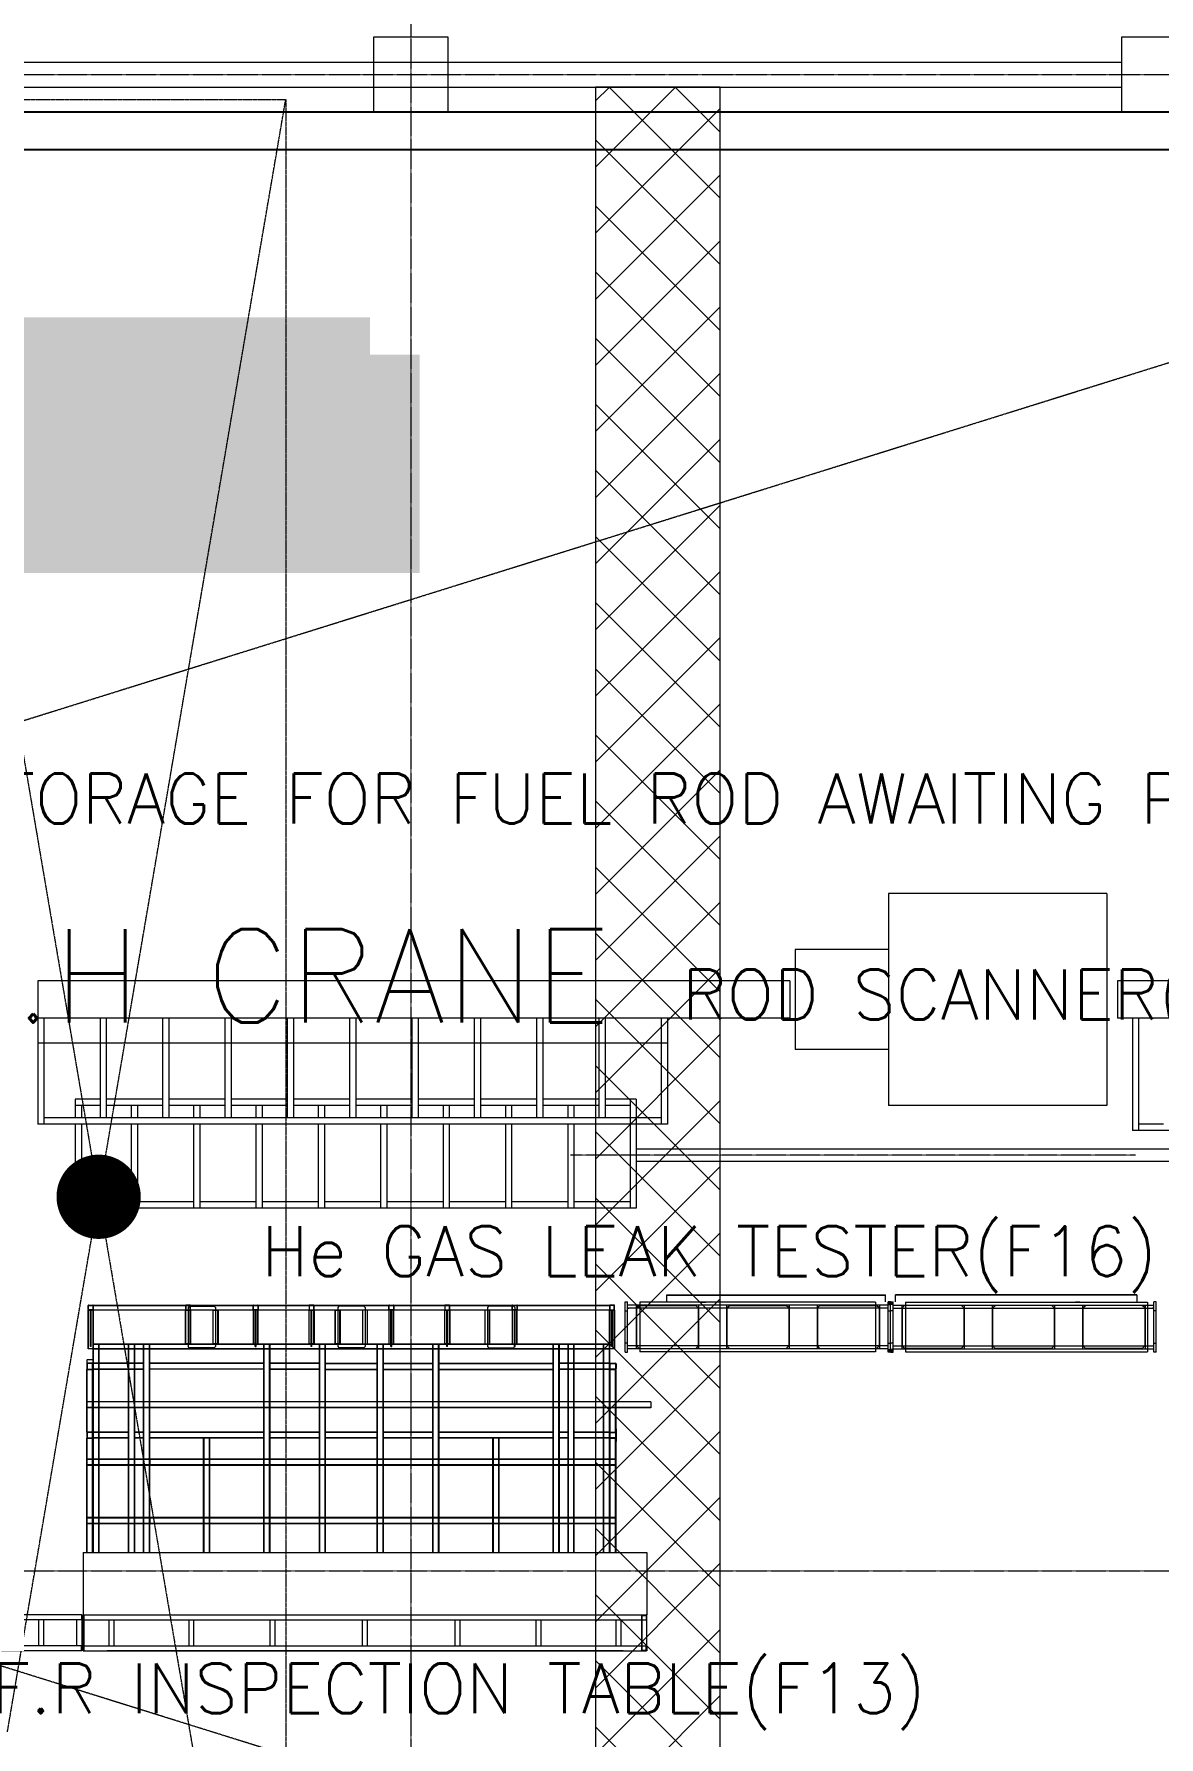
# Model space of a CAD drawing. Extents: x -59767 to 1106559, y -1290 to 1129522.
# Drawn here: x 95187 to 104208, y 253113 to 266770 of the extents above; entities that cross this region are included whole.
import ezdxf
from ezdxf.enums import TextEntityAlignment as Align

# ---------------------------------------------------------------- set-up
doc = ezdxf.new("R2010")
doc.units = 0
doc.linetypes.add('CENTER', pattern=[2, 1.25, -0.25, 0.25, -0.25])
doc.linetypes.add('PHANTOMX2', pattern=[5, 2.5, -0.5, 0.5, -0.5, 0.5, -0.5])
doc.layers.get('0').update_dxf_attribs({"linetype": 'CONTINUOUS', "lineweight": 9})
for name, color, linetype, lineweight in [('CENTER', 1, 'CENTER', 9), ('COLUMN', 2, 'CONTINUOUS', 9), ('TEXT', 3, 'CONTINUOUS', 9), ('TRENCH', 9, 'CONTINUOUS', 9), ('WALL_200', 3, 'CONTINUOUS', 9), ('중간선', 5, 'CONTINUOUS', 9), ('중심선', 1, 'CENTER', 9)]:
    doc.layers.add(name, color=color, linetype=linetype, lineweight=lineweight)
doc.layers.add('CY', color=4, linetype='CONTINUOUS')
doc.styles.get("Standard").update_dxf_attribs({"font": 'romans.shx', "bigfont": 'whtgtxt.shx'})
pattern_1 = [(0, (0, 0), (0, 6.985), [5.08, -1.905]), (90, (0, 0), (-6.985, 4e-16), [5.08, -1.905])]

# ---------------------------------------------------------------- blocks, each defined once
blk = doc.blocks.new('column600')
at = {"layer": 'COLUMN', "linetype": 'Continuous'}
blk.add_lwpolyline([(-300, -300), (300, -300), (300, 300), (-300, 300)], close=True, dxfattribs=at)
blk = doc.blocks.new('CRANE')
at = {"color": 4, "linetype": 'PHANTOMX2'}
for p, q in [((94205, 563229, -1), (97205, 580829)), ((94205, 580829), (97205, 563229))]:
    blk.add_line(p, q, dxfattribs=at)
blk.add_lwpolyline([(94205, 580829), (97205, 580829), (97205, 563229), (94205, 563229)], close=True, dxfattribs=at)
at = {"const_width": 338}
blk.add_lwpolyline([(95705, 571860, -1), (95705, 572198, -1)], format="xyb", close=True, dxfattribs=at)
at = {"layer": 'CENTER', "linetype": 'CENTER'}
for p, q in [((56008, 563629), (109758, 580429, -3)), ((109758, 563629), (56008, 580429))]:
    blk.add_line(p, q, dxfattribs=at)
at = {"layer": 'CY'}
for p, q in [((56008, 580729), (109758, 580729)), ((56008, 580429), (109758, 580429))]:
    blk.add_line(p, q, dxfattribs=at)
at = {"layer": 'TEXT', "color": 7}
blk.add_text('2TON O.H CRANE', height=750, dxfattribs=at).set_placement((95517, 573426), align=Align.CENTER)

msp = doc.modelspace()

# ---------------------------------------------------------------- hatches: boundary and pattern name
at = {"layer": 'TRENCH'}
h = msp.add_hatch(dxfattribs=at)
h.set_pattern_fill('ANSI37', color=256, scale=3000)
h.set_pattern_definition([(45, (96352.95, 245394.85), (-265.165, 265.165), []), (135, (96352.95, 245394.85), (-265.165, -265.165), [])])
h.paths.add_polyline_path([(99690.3, 266344.9), (99690.3, 240594.9), (100690.3, 240594.9), (100690.3, 266344.9)])
at = {"layer": '중간선'}
h = msp.add_hatch(dxfattribs=at)
h.set_pattern_fill('ANGLE', color=1)
h.set_pattern_definition(pattern_1)
h.paths.add_polyline_path([(92480.7, 264498.6), (92480.7, 262448.6), (98280.7, 262448.6), (98280.7, 264198.6), (97880.7, 264198.6), (97880.7, 264498.6)])
h = msp.add_hatch(dxfattribs=at)
h.set_pattern_fill('ANGLE', color=1)
h.set_pattern_definition(pattern_1)
h.paths.add_polyline_path([(92480.7, 264498.6), (92480.7, 262448.6), (98280.7, 262448.6), (98280.7, 264198.6), (97880.7, 264198.6), (97880.7, 264498.6)])
h = msp.add_hatch(dxfattribs=at)
h.set_pattern_fill('ANGLE', color=1)
h.set_pattern_definition(pattern_1)
h.paths.add_polyline_path([(92480.7, 264498.6), (92480.7, 262448.6), (98280.7, 262448.6), (98280.7, 264198.6), (97880.7, 264198.6), (97880.7, 264498.6)])

# ---------------------------------------------------------------- linework, layer by layer
at = {"layer": 'TRENCH'}
msp.add_lwpolyline([(100690.3, 266344.9), (99690.3, 266344.9), (99690.3, 240594.9), (100690.3, 240594.9)], close=True, dxfattribs=at)
at = {"layer": 'WALL_200', "ltscale": 0.5}
for p, q in [((92533.2, 266544.9), (103908.2, 266544.9)), ((92533.2, 266344.9), (103908.2, 266344.9))]:
    msp.add_line(p, q, dxfattribs=at)
at = {"layer": '중간선', "lineweight": 9}
for p, q in [((103790, 259877.3), (102040, 259877.3)), ((102040, 259877.3), (102040, 258177.3)), ((103790, 259877.3), (103790, 258177.3)), ((101290, 259427.3), (101290, 258627.3)), ((102040, 259427.3), (101290, 259427.3)), ((95216.6, 259177.3), (95216.6, 258877.3)), ((101247.5, 259177.3), (95216.6, 259177.3)), ((101247.5, 259177.3), (101247.5, 258877.3)), ((109720.4, 259177.3), (103875, 259177.3)), ((103875, 259177.3), (103875, 258877.3)), ((95216.6, 258877.3), (95216.6, 258027.3)), ((101247.5, 258877.3), (95216.6, 258877.3)), ((95266.6, 258877.3), (95266.6, 258027.3)), ((95716.6, 258877.3), (95716.6, 258077.3)), ((95766.6, 258877.3), (95766.6, 258077.3)), ((96216.6, 258877.3), (96216.6, 258077.3)), ((96266.6, 258877.3), (96266.6, 258077.3)), ((96716.6, 258877.3), (96716.6, 258077.3)), ((96766.6, 258877.3), (96766.6, 258077.3)), ((97216.6, 258877.3), (97216.6, 258077.3)), ((97266.6, 258877.3), (97266.6, 258077.3)), ((97716.6, 258877.3), (97716.6, 258077.3)), ((97766.6, 258877.3), (97766.6, 258077.3)), ((98216.6, 258877.3), (98216.6, 258077.3)), ((98266.6, 258877.3), (98266.6, 258077.3)), ((98716.6, 258877.3), (98716.6, 258077.3)), ((98766.6, 258877.3), (98766.6, 258227.3)), ((99216.6, 258877.3), (99216.6, 258077.3)), ((99266.6, 258877.3), (99266.6, 258077.3)), ((99716.6, 258877.3), (99716.6, 258077.3)), ((99766.6, 258877.3), (99766.6, 258077.3)), ((100216.6, 258877.3), (100216.6, 258027.3)), ((100266.6, 258877.3), (100266.6, 258027.3)), ((109720.4, 258877.3), (103875, 258877.3)), ((103995, 258877.3), (103995, 257977.3)), ((104045, 258877.3), (104045, 257977.3)), ((100266.6, 258677.3), (95216.6, 258677.3)), ((102040, 258627.3), (101290, 258627.3)), ((95516.6, 258227.3), (95516.6, 258077.3)), ((95716.6, 258227.3), (95516.6, 258227.3)), ((95716.6, 258177.3), (95516.6, 258177.3)), ((95566.6, 258177.3), (95566.6, 258077.3)), ((96216.6, 258227.3), (95766.6, 258227.3)), ((96216.6, 258177.3), (95766.6, 258177.3)), ((95966.6, 258177.3), (95966.6, 258077.3)), ((96016.6, 258177.3), (96016.6, 258077.3)), ((96716.6, 258227.3), (96266.6, 258227.3)), ((96716.6, 258177.3), (96266.6, 258177.3)), ((96466.6, 258177.3), (96466.6, 258077.3)), ((96516.6, 258177.3), (96516.6, 258077.3)), ((97216.6, 258227.3), (96766.6, 258227.3)), ((97216.6, 258177.3), (96766.6, 258177.3)), ((96966.6, 258177.3), (96966.6, 258077.3)), ((97016.6, 258177.3), (97016.6, 258077.3)), ((97716.6, 258227.3), (97266.6, 258227.3)), ((97716.6, 258177.3), (97266.6, 258177.3)), ((97466.6, 258177.3), (97466.6, 258077.3)), ((97516.6, 258177.3), (97516.6, 258077.3)), ((98216.6, 258227.3), (97766.6, 258227.3)), ((98216.6, 258177.3), (97766.6, 258177.3)), ((97966.6, 258177.3), (97966.6, 258077.3)), ((98016.6, 258177.3), (98016.6, 258077.3)), ((98716.6, 258227.3), (98266.6, 258227.3)), ((98716.6, 258177.3), (98266.6, 258177.3)), ((98466.6, 258177.3), (98466.6, 258077.3)), ((98516.6, 258177.3), (98516.6, 258077.3)), ((98766.6, 258227.3), (98766.6, 258077.3)), ((99216.6, 258227.3), (98766.6, 258227.3)), ((99216.6, 258177.3), (98766.6, 258177.3)), ((98966.6, 258177.3), (98966.6, 258077.3)), ((99016.6, 258177.3), (99016.6, 258077.3)), ((99716.6, 258227.3), (99266.6, 258227.3)), ((99716.6, 258177.3), (99266.6, 258177.3)), ((99466.6, 258177.3), (99466.6, 258077.3)), ((99516.6, 258177.3), (99516.6, 258077.3)), ((100016.6, 258227.3), (99766.6, 258227.3)), ((99966.6, 258177.3), (99766.6, 258177.3)), ((99966.6, 258227.3), (99966.6, 257353.4)), ((100016.6, 258227.3), (100016.6, 257353.4)), ((103790, 258177.3), (102040, 258177.3)), ((100266.6, 258027.3), (95216.6, 258027.3)), ((100216.6, 258077.3), (95266.6, 258077.3)), ((95516.6, 258027.3), (95516.6, 257353.4)), ((95566.6, 258027.3), (95566.6, 257353.4)), ((95966.6, 258027.3), (95966.6, 257353.4)), ((96016.6, 258027.3), (96016.6, 257353.4)), ((96466.6, 258027.3), (96466.6, 257353.4)), ((96516.6, 258027.3), (96516.6, 257353.4)), ((96966.6, 258027.3), (96966.6, 257353.4)), ((97016.6, 258027.3), (97016.6, 257353.4)), ((97466.6, 258027.3), (97466.6, 257353.4)), ((97516.6, 258027.3), (97516.6, 257353.4)), ((97966.6, 258027.3), (97966.6, 257353.4)), ((98016.6, 258027.3), (98016.6, 257353.4)), ((98466.6, 258027.3), (98466.6, 257353.4)), ((98516.6, 258027.3), (98516.6, 257353.4)), ((98966.6, 258027.3), (98966.6, 257353.4)), ((99016.6, 258027.3), (99016.6, 257353.4)), ((99466.6, 258027.3), (99466.6, 257353.4)), ((99516.6, 258027.3), (99516.6, 257353.4)), ((104245, 258027.3), (104045, 258027.3)), ((109195, 257977.3), (103995, 257977.3)), ((104345, 257827.3), (100016.6, 257827.3)), ((104345, 257727.3), (100016.6, 257727.3)), ((100016.6, 257353.4), (95516.6, 257353.4)), ((95966.6, 257403.4), (95566.6, 257403.4)), ((96466.6, 257403.4), (96016.6, 257403.4)), ((96966.6, 257403.4), (96516.6, 257403.4)), ((97466.6, 257403.4), (97016.6, 257403.4)), ((97966.6, 257403.4), (97516.6, 257403.4)), ((98466.6, 257403.4), (98016.6, 257403.4)), ((98966.6, 257403.4), (98516.6, 257403.4)), ((99466.6, 257403.4), (99016.6, 257403.4)), ((99966.6, 257403.4), (99516.6, 257403.4)), ((100261.4, 256603.3), (100261.4, 256657.1)), ((100261.4, 256657.1), (102016.4, 256657.1)), ((100261.4, 256655.6), (102016.4, 256655.6)), ((102016.4, 256603.6), (102016.4, 256657.1)), ((102096.4, 256603.6), (102096.4, 256657.1)), ((104031.4, 256657.1), (102096.4, 256657.1)), ((104031.4, 256655.6), (102096.4, 256655.6)), ((104031.4, 256657.1), (104031.4, 256603.3)), ((95622.2, 256540.9), (95622.2, 256571.7)), ((95622.2, 256536.3), (95662.2, 256536.3)), ((95622.2, 256224.3), (95622.2, 256536.3)), ((95624.5, 256540.9), (95624.5, 256571.7)), ((95624.5, 256224.3), (95624.5, 256536.3)), ((95626.8, 256576.3), (95657.6, 256576.3)), ((95626.8, 256574), (95657.6, 256574)), ((95657.6, 256538.6), (95626.8, 256538.6)), ((95657.6, 256536.3), (95626.8, 256536.3)), ((95639.2, 256244.3), (95639.2, 256536.3)), ((95645.2, 256244.3), (95645.2, 256536.3)), ((95659.9, 256571.7), (95659.9, 256540.9)), ((95659.9, 256224.3), (95659.9, 256536.3)), ((95662.2, 256536.3), (95662.2, 256576.3)), ((95662.2, 256576.3), (99802.2, 256576.3)), ((95662.2, 256574), (99802.2, 256574)), ((95662.2, 256571.7), (95662.2, 256540.9)), ((95662.2, 256538.6), (99802.2, 256538.6)), ((95662.2, 256536.3), (95662.2, 256224.3)), ((99802.2, 256536.3), (95662.2, 256536.3)), ((96402.2, 256571.7), (96402.2, 256540.9)), ((96402.2, 256536.3), (96442.2, 256536.3)), ((96402.2, 256264.3), (96402.2, 256536.3)), ((96404.5, 256571.7), (96404.5, 256540.9)), ((96404.5, 256264.3), (96404.5, 256536.3)), ((96437.6, 256576.3), (96406.8, 256576.3)), ((96437.6, 256574), (96406.8, 256574)), ((96406.8, 256538.6), (96437.6, 256538.6)), ((96406.8, 256536.3), (96437.6, 256536.3)), ((96432.2, 256566.3), (96422.2, 256556.3)), ((96422.2, 256556.3), (96422.2, 256244.3)), ((96432.2, 256566.3), (96632.2, 256566.3)), ((96439.9, 256540.9), (96439.9, 256571.7)), ((96439.9, 256264.3), (96439.9, 256536.3)), ((96442.2, 256540.9), (96442.2, 256571.7)), ((96442.2, 256536.3), (96442.2, 256264.3)), ((96622.2, 256536.3), (96662.2, 256536.3)), ((96622.2, 256264.3), (96622.2, 256536.3)), ((96624.5, 256264.3), (96624.5, 256536.3)), ((96632.2, 256566.3), (96642.2, 256556.3)), ((96642.2, 256556.3), (96642.2, 256244.3)), ((96659.9, 256264.3), (96659.9, 256536.3)), ((96662.2, 256536.3), (96662.2, 256264.3)), ((96944.2, 256540.9), (96944.2, 256571.7)), ((96984.2, 256536.3), (96944.2, 256536.3)), ((96944.2, 256536.3), (96944.2, 256264.3)), ((96946.5, 256540.9), (96946.5, 256571.7)), ((96946.5, 256264.3), (96946.5, 256536.3)), ((96948.8, 256576.3), (96979.6, 256576.3)), ((96948.8, 256574), (96979.6, 256574)), ((96979.6, 256538.6), (96948.8, 256538.6)), ((96979.6, 256536.3), (96948.8, 256536.3)), ((96961.2, 256244.3), (96961.2, 256536.3)), ((96967.2, 256244.3), (96967.2, 256536.3)), ((96981.9, 256571.7), (96981.9, 256540.9)), ((96981.9, 256264.3), (96981.9, 256536.3)), ((96984.2, 256571.7), (96984.2, 256540.9)), ((96984.2, 256264.3), (96984.2, 256536.3)), ((97392.2, 256571.7), (97392.2, 256540.9)), ((97392.2, 256536.3), (97432.2, 256536.3)), ((97392.2, 256264.3), (97392.2, 256536.3)), ((97394.5, 256571.7), (97394.5, 256540.9)), ((97394.5, 256264.3), (97394.5, 256536.3)), ((97427.6, 256576.3), (97396.8, 256576.3)), ((97427.6, 256574), (97396.8, 256574)), ((97396.8, 256538.6), (97427.6, 256538.6)), ((97396.8, 256536.3), (97427.6, 256536.3)), ((97409.2, 256244.3), (97409.2, 256536.3)), ((97415.2, 256244.3), (97415.2, 256536.3)), ((97429.9, 256540.9), (97429.9, 256571.7)), ((97429.9, 256264.3), (97429.9, 256536.3)), ((97432.2, 256540.9), (97432.2, 256571.7)), ((97432.2, 256536.3), (97432.2, 256264.3)), ((97602.2, 256536.3), (97642.2, 256536.3)), ((97602.2, 256264.3), (97602.2, 256536.3)), ((97604.5, 256264.3), (97604.5, 256536.3)), ((97632.2, 256566.3), (97622.2, 256556.3)), ((97622.2, 256556.3), (97622.2, 256244.3)), ((97622.2, 256530.3), (97622.2, 256536.3)), ((97832.2, 256566.3), (97632.2, 256566.3)), ((97639.9, 256264.3), (97639.9, 256536.3)), ((97642.2, 256536.3), (97642.2, 256264.3)), ((97862.2, 256536.3), (97822.2, 256536.3)), ((97822.2, 256536.3), (97822.2, 256264.3)), ((97824.5, 256264.3), (97824.5, 256536.3)), ((97842.2, 256556.3), (97832.2, 256566.3)), ((97842.2, 256556.3), (97842.2, 256244.3)), ((97859.9, 256264.3), (97859.9, 256536.3)), ((97862.2, 256264.3), (97862.2, 256536.3)), ((98032.2, 256540.9), (98032.2, 256571.7)), ((98072.2, 256536.3), (98032.2, 256536.3)), ((98032.2, 256536.3), (98032.2, 256264.3)), ((98034.5, 256540.9), (98034.5, 256571.7)), ((98034.5, 256264.3), (98034.5, 256536.3)), ((98036.8, 256576.3), (98067.6, 256576.3)), ((98036.8, 256574), (98067.6, 256574)), ((98067.6, 256538.6), (98036.8, 256538.6)), ((98067.6, 256536.3), (98036.8, 256536.3)), ((98049.2, 256244.3), (98049.2, 256536.3)), ((98055.2, 256244.3), (98055.2, 256536.3)), ((98069.9, 256571.7), (98069.9, 256540.9)), ((98069.9, 256264.3), (98069.9, 256536.3)), ((98072.2, 256571.7), (98072.2, 256540.9)), ((98072.2, 256264.3), (98072.2, 256536.3)), ((98480.2, 256571.7), (98480.2, 256540.9)), ((98480.2, 256536.3), (98520.2, 256536.3)), ((98480.2, 256264.3), (98480.2, 256536.3)), ((98482.5, 256571.7), (98482.5, 256540.9)), ((98482.5, 256264.3), (98482.5, 256536.3)), ((98515.6, 256576.3), (98484.8, 256576.3)), ((98515.6, 256574), (98484.8, 256574)), ((98484.8, 256538.6), (98515.6, 256538.6)), ((98484.8, 256536.3), (98515.6, 256536.3)), ((98497.2, 256244.3), (98497.2, 256536.3)), ((98503.2, 256244.3), (98503.2, 256536.3)), ((98517.9, 256540.9), (98517.9, 256571.7)), ((98517.9, 256264.3), (98517.9, 256536.3)), ((98520.2, 256540.9), (98520.2, 256571.7)), ((98520.2, 256536.3), (98520.2, 256264.3)), ((98842.2, 256536.3), (98802.2, 256536.3)), ((98802.2, 256536.3), (98802.2, 256264.3)), ((98804.5, 256264.3), (98804.5, 256536.3)), ((98832.2, 256566.3), (98822.2, 256556.3)), ((98822.2, 256556.3), (98822.2, 256244.3)), ((99032.2, 256566.3), (98832.2, 256566.3)), ((98839.9, 256264.3), (98839.9, 256536.3)), ((98842.2, 256264.3), (98842.2, 256536.3)), ((99022.2, 256540.9), (99022.2, 256571.7)), ((99062.2, 256536.3), (99022.2, 256536.3)), ((99022.2, 256536.3), (99022.2, 256264.3)), ((99024.5, 256540.9), (99024.5, 256571.7)), ((99024.5, 256264.3), (99024.5, 256536.3)), ((99026.8, 256576.3), (99057.6, 256576.3)), ((99026.8, 256574), (99057.6, 256574)), ((99057.6, 256538.6), (99026.8, 256538.6)), ((99057.6, 256536.3), (99026.8, 256536.3)), ((99032.2, 256566.3), (99042.2, 256556.3)), ((99039.2, 256244.3), (99039.2, 256536.3)), ((99042.2, 256556.3), (99042.2, 256244.3)), ((99045.2, 256244.3), (99045.2, 256536.3)), ((99059.9, 256571.7), (99059.9, 256540.9)), ((99059.9, 256264.3), (99059.9, 256536.3)), ((99062.2, 256571.7), (99062.2, 256540.9)), ((99062.2, 256264.3), (99062.2, 256536.3)), ((99802.2, 256576.3), (99802.2, 256536.3)), ((99802.2, 256571.7), (99802.2, 256540.9)), ((99802.2, 256536.3), (99842.2, 256536.3)), ((99802.2, 256224.3), (99802.2, 256536.3)), ((99804.5, 256571.7), (99804.5, 256540.9)), ((99804.5, 256224.3), (99804.5, 256536.3)), ((99837.6, 256576.3), (99806.8, 256576.3)), ((99837.6, 256574), (99806.8, 256574)), ((99806.8, 256538.6), (99837.6, 256538.6)), ((99806.8, 256536.3), (99837.6, 256536.3)), ((99819.2, 256244.3), (99819.2, 256536.3)), ((99825.2, 256244.3), (99825.2, 256536.3)), ((99839.9, 256540.9), (99839.9, 256571.7)), ((99839.9, 256224.3), (99839.9, 256536.3)), ((99842.2, 256540.9), (99842.2, 256571.7)), ((99842.2, 256536.3), (99842.2, 256224.3)), ((99926.4, 256603.6), (99946.4, 256603.6)), ((99926.4, 256197.6), (99926.4, 256603.6)), ((99926.4, 256530.6), (99946.4, 256530.6)), ((99946.4, 256197.6), (99946.4, 256603.6)), ((102036.4, 256575.6), (99946.4, 256575.6)), ((102036.4, 256550.6), (99946.4, 256550.6)), ((99946.4, 256550.6), (99956.4, 256550.6)), ((100016.4, 256575.6), (100016.4, 256225.6)), ((100018.9, 256553.1), (100038.9, 256573.1)), ((100018.9, 256553.1), (100018.9, 256248.1)), ((100038.9, 256573.1), (100493.9, 256573.1)), ((101936.4, 256598.6), (100046.4, 256598.6)), ((100046.4, 256598.6), (100046.4, 256202.6)), ((100513.9, 256553.1), (100493.9, 256573.1)), ((100513.9, 256553.1), (100513.9, 256248.1)), ((100516.4, 256575.6), (100516.4, 256225.6)), ((100539.2, 256598.6), (100573.5, 256598.6)), ((100741.4, 256575.6), (100741.4, 256225.6)), ((100743.9, 256553.1), (100763.9, 256573.1)), ((100743.9, 256553.1), (100743.9, 256248.1)), ((100763.9, 256573.1), (101218.9, 256573.1)), ((101238.9, 256553.1), (101218.9, 256573.1)), ((101238.9, 256553.1), (101238.9, 256248.1)), ((101241.4, 256575.6), (101241.4, 256225.6)), ((101466.4, 256575.6), (101466.4, 256225.6)), ((101468.9, 256553.1), (101488.9, 256573.1)), ((101468.9, 256553.1), (101468.9, 256248.1)), ((101488.9, 256573.1), (101943.9, 256573.1)), ((101936.4, 256598.6), (101936.4, 256202.6)), ((101963.9, 256553.1), (101943.9, 256573.1)), ((101963.9, 256553.1), (101963.9, 256248.1)), ((101966.4, 256575.6), (101966.4, 256225.6)), ((102033.4, 256589.6), (102059.4, 256589.6)), ((102056.4, 256603.6), (102036.4, 256603.6)), ((102036.4, 256197.6), (102036.4, 256603.6)), ((102036.4, 256597.1), (102056.4, 256597.1)), ((102036.4, 256582.1), (102056.4, 256582.1)), ((102036.4, 256530.6), (102056.4, 256530.6)), ((102079.4, 256589.6), (102053.4, 256589.6)), ((102056.4, 256197.6), (102056.4, 256603.6)), ((102056.4, 256197.6), (102056.4, 256603.6)), ((102056.4, 256603.6), (102076.4, 256603.6)), ((102076.4, 256597.1), (102056.4, 256597.1)), ((102076.4, 256582.1), (102056.4, 256582.1)), ((102076.4, 256530.6), (102056.4, 256530.6)), ((102076.4, 256197.6), (102076.4, 256603.6)), ((102076.4, 256575.6), (104166.4, 256575.6)), ((102076.4, 256550.6), (104166.4, 256550.6)), ((102146.4, 256575.6), (102146.4, 256225.6)), ((102148.9, 256553.1), (102168.9, 256573.1)), ((102148.9, 256553.1), (102148.9, 256248.1)), ((102623.9, 256573.1), (102168.9, 256573.1)), ((102176.4, 256598.6), (104116.4, 256598.6)), ((102176.4, 256598.6), (102176.4, 256202.6)), ((102643.9, 256553.1), (102623.9, 256573.1)), ((102643.9, 256553.1), (102643.9, 256248.1)), ((102646.4, 256575.6), (102646.4, 256225.6)), ((102871.4, 256575.6), (102871.4, 256225.6)), ((102873.9, 256553.1), (102893.9, 256573.1)), ((102873.9, 256553.1), (102873.9, 256248.1)), ((103348.9, 256573.1), (102893.9, 256573.1)), ((103368.9, 256553.1), (103348.9, 256573.1)), ((103368.9, 256553.1), (103368.9, 256248.1)), ((103371.4, 256575.6), (103371.4, 256225.6)), ((103573.5, 256598.6), (103539.2, 256598.6)), ((103596.4, 256575.6), (103596.4, 256225.6)), ((103598.9, 256553.1), (103618.9, 256573.1)), ((103598.9, 256553.1), (103598.9, 256248.1)), ((104073.9, 256573.1), (103618.9, 256573.1)), ((104093.9, 256553.1), (104073.9, 256573.1)), ((104093.9, 256553.1), (104093.9, 256248.1)), ((104096.4, 256575.6), (104096.4, 256225.6)), ((104116.4, 256598.6), (104116.4, 256225.6)), ((104166.4, 256550.6), (104156.4, 256550.6)), ((104186.4, 256603.6), (104166.4, 256603.6)), ((104166.4, 256197.6), (104166.4, 256603.6)), ((104186.4, 256530.6), (104166.4, 256530.6)), ((104186.4, 256197.6), (104186.4, 256603.6)), ((95662.2, 256224.3), (95622.2, 256224.3)), ((95659.9, 256226.6), (95624.5, 256226.6)), ((95645.2, 256244.3), (95639.2, 256244.3)), ((95660.2, 254592.4), (95660.2, 256298.6)), ((95662.2, 256224.3), (95662.2, 256264.3)), ((95662.2, 256264.3), (99802.2, 256264.3)), ((95662.2, 256262), (99802.2, 256262)), ((95662.2, 256226.6), (99802.2, 256226.6)), ((99802.2, 256224.3), (95662.2, 256224.3)), ((95663.4, 254592.4), (95663.4, 256264.3)), ((95707, 254592.4), (95707, 256264.3)), ((95710.2, 254592.4), (95710.2, 256264.3)), ((95944.7, 254592.4), (95944.7, 256264.3)), ((95947.9, 254592.4), (95947.9, 256264.3)), ((95991.5, 254592.4), (95991.5, 256264.3)), ((95994.7, 254592.4), (95994.7, 256264.3)), ((96064.7, 255848.5), (96064.7, 256264.3)), ((96064.7, 254592.4), (96064.7, 256264.3)), ((96067.9, 255848.5), (96067.9, 256264.3)), ((96067.9, 254592.4), (96067.9, 256264.3)), ((96111.5, 255848.5), (96111.5, 256264.3)), ((96111.5, 254592.4), (96111.5, 256264.3)), ((96114.7, 255848.5), (96114.7, 256264.3)), ((96114.7, 254592.4), (96114.7, 256264.3)), ((96442.2, 256264.3), (96402.2, 256264.3)), ((96432.2, 256234.3), (96422.2, 256244.3)), ((96632.2, 256234.3), (96432.2, 256234.3)), ((96662.2, 256264.3), (96622.2, 256264.3)), ((96642.2, 256244.3), (96632.2, 256234.3)), ((96944.2, 256264.3), (96984.2, 256264.3)), ((96961.2, 256244.3), (96967.2, 256244.3)), ((97029.7, 255848.5), (97029.7, 256264.3)), ((97029.7, 254592.4), (97029.7, 256264.3)), ((97032.9, 255848.5), (97032.9, 256264.3)), ((97032.9, 254592.4), (97032.9, 256264.3)), ((97076.5, 255848.5), (97076.5, 256264.3)), ((97076.5, 254592.4), (97076.5, 256264.3)), ((97079.7, 255848.5), (97079.7, 256264.3)), ((97079.7, 254592.4), (97079.7, 256264.3)), ((97432.2, 256264.3), (97392.2, 256264.3)), ((97415.2, 256244.3), (97409.2, 256244.3)), ((97475.2, 255848.5), (97475.2, 256264.3)), ((97475.2, 254592.4), (97475.2, 256264.3)), ((97478.4, 255848.5), (97478.4, 256264.3)), ((97478.4, 254592.4), (97478.4, 256264.3)), ((97522, 255848.5), (97522, 256264.3)), ((97522, 254592.4), (97522, 256264.3)), ((97525.2, 255848.5), (97525.2, 256264.3)), ((97525.2, 254592.4), (97525.2, 256264.3)), ((97642.2, 256264.3), (97602.2, 256264.3)), ((97622.2, 256244.3), (97632.2, 256234.3)), ((97832.2, 256234.3), (97632.2, 256234.3)), ((97822.2, 256264.3), (97862.2, 256264.3)), ((97832.2, 256234.3), (97842.2, 256244.3)), ((97939.2, 255848.5), (97939.2, 256264.3)), ((97939.2, 254592.4), (97939.2, 256264.3)), ((97942.4, 255848.5), (97942.4, 256264.3)), ((97942.4, 254592.4), (97942.4, 256264.3)), ((97986, 255848.5), (97986, 256264.3)), ((97986, 254592.4), (97986, 256264.3)), ((97989.2, 255848.5), (97989.2, 256264.3)), ((97989.2, 254592.4), (97989.2, 256264.3)), ((98032.2, 256264.3), (98072.2, 256264.3)), ((98049.2, 256244.3), (98055.2, 256244.3)), ((98384.7, 255848.5), (98384.7, 256264.3)), ((98384.7, 254592.4), (98384.7, 256264.3)), ((98387.9, 255848.5), (98387.9, 256264.3)), ((98387.9, 254592.4), (98387.9, 256264.3)), ((98431.5, 255848.5), (98431.5, 256264.3)), ((98431.5, 254592.4), (98431.5, 256264.3)), ((98434.7, 255848.5), (98434.7, 256264.3)), ((98434.7, 254592.4), (98434.7, 256264.3)), ((98520.2, 256264.3), (98480.2, 256264.3)), ((98503.2, 256244.3), (98497.2, 256244.3)), ((98802.2, 256264.3), (98842.2, 256264.3)), ((98822.2, 256244.3), (98832.2, 256234.3)), ((98832.2, 256234.3), (99032.2, 256234.3)), ((99022.2, 256264.3), (99062.2, 256264.3)), ((99032.2, 256234.3), (99042.2, 256244.3)), ((99039.2, 256244.3), (99045.2, 256244.3)), ((99349.7, 255848.5), (99349.7, 256264.3)), ((99349.7, 254592.4), (99349.7, 256264.3)), ((99352.9, 255848.5), (99352.9, 256264.3)), ((99352.9, 254592.4), (99352.9, 256264.3)), ((99396.5, 255848.5), (99396.5, 256264.3)), ((99396.5, 254592.4), (99396.5, 256264.3)), ((99399.7, 255848.5), (99399.7, 256264.3)), ((99399.7, 254592.4), (99399.7, 256264.3)), ((99469.7, 254592.4), (99469.7, 256264.3)), ((99472.9, 254592.4), (99472.9, 256264.3)), ((99516.5, 254592.4), (99516.5, 256264.3)), ((99519.7, 254592.4), (99519.7, 256264.3)), ((99754.2, 254592.4), (99754.2, 256264.3)), ((99757.4, 254592.4), (99757.4, 256264.3)), ((99801, 254592.4), (99801, 256264.3)), ((99802.2, 256264.3), (99802.2, 256224.3)), ((99842.2, 256224.3), (99802.2, 256224.3)), ((99804.2, 254592.4), (99804.2, 256298.6)), ((99839.9, 256226.6), (99804.5, 256226.6)), ((99825.2, 256244.3), (99819.2, 256244.3)), ((99946.4, 256270.6), (99926.4, 256270.6)), ((102036.4, 256250.6), (99946.4, 256250.6)), ((102036.4, 256225.6), (99946.4, 256225.6)), ((100018.9, 256248.1), (100038.9, 256228.1)), ((100038.9, 256228.1), (100493.9, 256228.1)), ((100513.9, 256248.1), (100493.9, 256228.1)), ((100763.9, 256228.1), (100743.9, 256248.1)), ((100763.9, 256228.1), (101218.9, 256228.1)), ((101238.9, 256248.1), (101218.9, 256228.1)), ((101488.9, 256228.1), (101468.9, 256248.1)), ((101488.9, 256228.1), (101943.9, 256228.1)), ((101963.9, 256248.1), (101943.9, 256228.1)), ((102033.4, 256211.6), (102059.4, 256211.6)), ((102036.4, 256270.6), (102056.4, 256270.6)), ((102036.4, 256219.1), (102056.4, 256219.1)), ((102079.4, 256211.6), (102053.4, 256211.6)), ((102076.4, 256270.6), (102056.4, 256270.6)), ((102076.4, 256219.1), (102056.4, 256219.1)), ((102076.4, 256250.6), (104166.4, 256250.6)), ((102076.4, 256225.6), (104166.4, 256225.6)), ((102148.9, 256248.1), (102168.9, 256228.1)), ((102623.9, 256228.1), (102168.9, 256228.1)), ((102623.9, 256228.1), (102643.9, 256248.1)), ((102873.9, 256248.1), (102893.9, 256228.1)), ((103348.9, 256228.1), (102893.9, 256228.1)), ((103348.9, 256228.1), (103368.9, 256248.1)), ((103598.9, 256248.1), (103618.9, 256228.1)), ((104073.9, 256228.1), (103618.9, 256228.1)), ((104073.9, 256228.1), (104093.9, 256248.1)), ((104116.4, 256225.6), (104116.4, 256202.6)), ((104166.4, 256270.6), (104186.4, 256270.6)), ((95615.2, 256140.3), (95610.2, 256135.3)), ((95610.2, 256135.3), (95610.2, 256035.3)), ((95610.2, 256103.9), (95610.2, 256066.7)), ((95610.2, 256103.9), (95610.2, 256066.7)), ((95613.4, 256103.9), (95613.4, 256066.7)), ((95613.4, 256103.9), (95613.4, 256066.7)), ((95615.2, 256140.3), (95655.2, 256140.3)), ((95653.8, 256110.3), (95616.6, 256110.3)), ((95653.8, 256110.3), (95616.6, 256110.3)), ((95653.8, 256107.1), (95616.6, 256107.1)), ((95653.8, 256107.1), (95616.6, 256107.1)), ((95655.2, 256140.3), (95660.2, 256135.3)), ((95657, 256066.7), (95657, 256103.9)), ((95657, 256066.7), (95657, 256103.9)), ((95660.2, 256035.3), (95660.2, 256135.3)), ((95660.2, 256060.3), (95660.2, 256110.3)), ((95944.7, 256110.3), (95660.2, 256110.3)), ((95944.7, 256107.1), (95660.2, 256107.1)), ((95660.2, 256066.7), (95660.2, 256103.9)), ((95660.2, 256066.7), (95660.2, 256103.9)), ((96064.7, 256110.3), (95710.2, 256110.3)), ((96064.7, 256107.1), (95710.2, 256107.1)), ((96064.7, 256110.3), (95994.7, 256110.3)), ((96064.7, 256107.1), (95994.7, 256107.1)), ((97029.7, 256110.3), (96114.7, 256110.3)), ((97029.7, 256107.1), (96114.7, 256107.1)), ((97475.2, 256110.3), (97079.7, 256110.3)), ((97475.2, 256110.3), (97079.7, 256110.3)), ((97475.2, 256107.1), (97079.7, 256107.1)), ((97475.2, 256107.1), (97079.7, 256107.1)), ((97525.2, 256110.3), (97939.2, 256110.3)), ((97525.2, 256107.1), (97939.2, 256107.1)), ((97989.2, 256110.3), (98384.7, 256110.3)), ((97989.2, 256110.3), (98384.7, 256110.3)), ((97989.2, 256107.1), (98384.7, 256107.1)), ((97989.2, 256107.1), (98384.7, 256107.1)), ((98434.7, 256110.3), (99349.7, 256110.3)), ((98434.7, 256107.1), (99349.7, 256107.1)), ((99754.2, 256110.3), (99399.7, 256110.3)), ((99469.7, 256110.3), (99399.7, 256110.3)), ((99754.2, 256107.1), (99399.7, 256107.1)), ((99469.7, 256107.1), (99399.7, 256107.1)), ((99804.2, 256110.3), (99519.7, 256110.3)), ((99804.2, 256107.1), (99519.7, 256107.1)), ((99804.2, 256035.3), (99804.2, 256135.3)), ((99804.2, 256110.3), (99804.2, 256060.3)), ((99804.2, 256066.7), (99804.2, 256103.9)), ((99804.2, 256066.7), (99804.2, 256103.9)), ((99807.4, 256066.7), (99807.4, 256103.9)), ((99807.4, 256066.7), (99807.4, 256103.9)), ((99810.6, 256110.3), (99847.8, 256110.3)), ((99810.6, 256110.3), (99847.8, 256110.3)), ((99810.6, 256107.1), (99847.8, 256107.1)), ((99810.6, 256107.1), (99847.8, 256107.1)), ((99851, 256103.9), (99851, 256066.7)), ((99851, 256103.9), (99851, 256066.7)), ((99854.2, 256103.9), (99854.2, 256066.7)), ((99854.2, 256103.9), (99854.2, 256066.7)), ((99926.4, 256197.6), (99946.4, 256197.6)), ((101936.4, 256202.6), (100046.4, 256202.6)), ((102036.4, 256204.1), (102056.4, 256204.1)), ((102056.4, 256197.6), (102036.4, 256197.6)), ((102076.4, 256204.1), (102056.4, 256204.1)), ((102056.4, 256197.6), (102076.4, 256197.6)), ((102176.4, 256202.6), (104116.4, 256202.6)), ((104186.4, 256197.6), (104166.4, 256197.6)), ((95610.2, 255558.3), (95610.2, 256060.3)), ((95660.2, 256060.3), (95610.2, 256060.3)), ((95613.4, 255558.3), (95613.4, 256060.3)), ((95616.6, 256063.5), (95653.8, 256063.5)), ((95616.6, 256063.5), (95653.8, 256063.5)), ((95616.6, 256060.3), (95653.8, 256060.3)), ((95616.6, 256060.3), (95653.8, 256060.3)), ((95657, 255558.3), (95657, 256060.3)), ((95944.7, 256063.5), (95660.2, 256063.5)), ((95660.2, 255558.3), (95660.2, 256060.3)), ((95944.7, 256060.3), (95660.2, 256060.3)), ((96064.7, 256063.5), (95710.2, 256063.5)), ((96064.7, 256060.3), (95710.2, 256060.3)), ((96064.7, 256063.5), (95994.7, 256063.5)), ((96064.7, 256060.3), (95994.7, 256060.3)), ((97029.7, 256063.5), (96114.7, 256063.5)), ((97475.2, 256063.5), (97079.7, 256063.5)), ((97475.2, 256063.5), (97079.7, 256063.5)), ((97475.2, 256060.3), (97079.7, 256060.3)), ((97475.2, 256060.3), (97079.7, 256060.3)), ((97525.2, 256063.5), (97939.2, 256063.5)), ((97525.2, 256060.3), (97939.2, 256060.3)), ((97989.2, 256063.5), (98384.7, 256063.5)), ((97989.2, 256063.5), (98384.7, 256063.5)), ((97989.2, 256060.3), (98384.7, 256060.3)), ((97989.2, 256060.3), (98384.7, 256060.3)), ((98434.7, 256063.5), (99349.7, 256063.5)), ((98434.7, 256060.3), (99349.7, 256060.3)), ((99754.2, 256063.5), (99399.7, 256063.5)), ((99469.7, 256063.5), (99399.7, 256063.5)), ((99754.2, 256060.3), (99399.7, 256060.3)), ((99469.7, 256060.3), (99399.7, 256060.3)), ((99804.2, 256063.5), (99519.7, 256063.5)), ((99804.2, 256060.3), (99519.7, 256060.3)), ((99804.2, 255558.3), (99804.2, 256060.3)), ((99804.2, 256060.3), (99854.2, 256060.3)), ((99807.4, 255558.3), (99807.4, 256060.3)), ((99847.8, 256063.5), (99810.6, 256063.5)), ((99847.8, 256063.5), (99810.6, 256063.5)), ((99847.8, 256060.3), (99810.6, 256060.3)), ((99847.8, 256060.3), (99810.6, 256060.3)), ((99851, 255558.3), (99851, 256060.3)), ((99854.2, 255558.3), (99854.2, 256060.3)), ((100132.2, 255801.4), (95610.2, 255801.4)), ((100132.2, 255799.1), (95610.2, 255799.1)), ((96064.7, 255358.5), (96064.7, 255798.5)), ((96067.9, 255358.5), (96067.9, 255798.5)), ((96111.5, 255358.5), (96111.5, 255798.5)), ((96114.7, 255358.5), (96114.7, 255798.5)), ((97029.7, 255358.5), (97029.7, 255798.5)), ((97032.9, 255358.5), (97032.9, 255798.5)), ((97076.5, 255358.5), (97076.5, 255798.5)), ((97079.7, 255358.5), (97079.7, 255798.5)), ((97475.2, 255358.5), (97475.2, 255798.5)), ((97478.4, 255358.5), (97478.4, 255798.5)), ((97522, 255358.5), (97522, 255798.5)), ((97525.2, 255358.5), (97525.2, 255798.5)), ((97939.2, 255358.5), (97939.2, 255798.5)), ((97942.4, 255358.5), (97942.4, 255798.5)), ((97986, 255358.5), (97986, 255798.5)), ((97989.2, 255358.5), (97989.2, 255798.5)), ((98384.7, 255358.5), (98384.7, 255798.5)), ((98387.9, 255358.5), (98387.9, 255798.5)), ((98431.5, 255358.5), (98431.5, 255798.5)), ((98434.7, 255358.5), (98434.7, 255798.5)), ((99349.7, 255358.5), (99349.7, 255798.5)), ((99352.9, 255358.5), (99352.9, 255798.5)), ((99396.5, 255358.5), (99396.5, 255798.5)), ((99399.7, 255358.5), (99399.7, 255798.5)), ((100132.2, 255801.4), (100132.2, 255751.4)), ((100132.2, 255753.7), (95610.2, 255753.7)), ((100132.2, 255751.4), (95610.2, 255751.4)), ((95610.2, 255583.3), (95610.2, 255483.3)), ((95660.2, 255558.3), (95610.2, 255558.3)), ((95610.2, 255551.9), (95610.2, 255514.7)), ((95610.2, 255551.9), (95610.2, 255514.7)), ((95613.4, 255551.9), (95613.4, 255514.7)), ((95613.4, 255551.9), (95613.4, 255514.7)), ((95653.8, 255558.3), (95616.6, 255558.3)), ((95653.8, 255558.3), (95616.6, 255558.3)), ((95653.8, 255555.1), (95616.6, 255555.1)), ((95653.8, 255555.1), (95616.6, 255555.1)), ((95657, 255514.7), (95657, 255551.9)), ((95657, 255514.7), (95657, 255551.9)), ((95660.2, 255483.3), (95660.2, 255583.3)), ((95660.2, 255558.3), (95660.2, 255508.3)), ((95944.7, 255558.3), (95660.2, 255558.3)), ((95944.7, 255555.1), (95660.2, 255555.1)), ((95660.2, 255514.7), (95660.2, 255551.9)), ((95660.2, 255514.7), (95660.2, 255551.9)), ((96064.7, 255558.3), (95994.7, 255558.3)), ((96064.7, 255555.1), (95994.7, 255555.1)), ((97029.7, 255558.3), (96114.7, 255558.3)), ((97029.7, 255555.1), (96114.7, 255555.1)), ((97475.2, 255558.3), (97079.7, 255558.3)), ((97475.2, 255555.1), (97079.7, 255555.1)), ((97939.2, 255558.3), (97525.2, 255558.3)), ((97939.2, 255555.1), (97525.2, 255555.1)), ((98384.7, 255558.3), (97989.2, 255558.3)), ((98384.7, 255555.1), (97989.2, 255555.1)), ((99349.7, 255558.3), (98434.7, 255558.3)), ((99349.7, 255555.1), (98434.7, 255555.1)), ((99469.7, 255558.3), (99399.7, 255558.3)), ((99469.7, 255555.1), (99399.7, 255555.1)), ((99804.2, 255558.3), (99519.7, 255558.3)), ((99804.2, 255555.1), (99519.7, 255555.1)), ((99804.2, 255483.3), (99804.2, 255583.3)), ((99804.2, 255558.3), (99854.2, 255558.3)), ((99804.2, 255558.3), (99804.2, 255508.3)), ((99804.2, 255514.7), (99804.2, 255551.9)), ((99804.2, 255514.7), (99804.2, 255551.9)), ((99807.4, 255514.7), (99807.4, 255551.9)), ((99807.4, 255514.7), (99807.4, 255551.9)), ((99810.6, 255558.3), (99847.8, 255558.3)), ((99810.6, 255558.3), (99847.8, 255558.3)), ((99810.6, 255555.1), (99847.8, 255555.1)), ((99810.6, 255555.1), (99847.8, 255555.1)), ((99851, 255551.9), (99851, 255514.7)), ((99851, 255551.9), (99851, 255514.7)), ((99854.2, 255583.3), (99854.2, 255483.3)), ((99854.2, 255551.9), (99854.2, 255514.7)), ((99854.2, 255551.9), (99854.2, 255514.7)), ((95610.2, 254592.4), (95610.2, 255508.3)), ((95660.2, 255508.3), (95610.2, 255508.3)), ((95613.4, 254592.4), (95613.4, 255508.3)), ((95616.6, 255511.5), (95653.8, 255511.5)), ((95616.6, 255511.5), (95653.8, 255511.5)), ((95616.6, 255508.3), (95653.8, 255508.3)), ((95616.6, 255508.3), (95653.8, 255508.3)), ((95657, 254592.4), (95657, 255508.3)), ((95944.7, 255511.5), (95660.2, 255511.5)), ((95660.2, 254592.4), (95660.2, 255508.3)), ((95944.7, 255508.3), (95660.2, 255508.3)), ((96064.7, 255511.5), (95994.7, 255511.5)), ((96064.7, 255508.3), (95994.7, 255508.3)), ((97029.7, 255511.5), (96114.7, 255511.5)), ((97029.7, 255508.3), (96114.7, 255508.3)), ((96547.2, 254592.4), (96547.2, 255508.3)), ((96550.4, 254592.4), (96550.4, 255508.3)), ((96594, 254592.4), (96594, 255508.3)), ((96597.2, 254592.4), (96597.2, 255508.3)), ((97475.2, 255511.5), (97079.7, 255511.5)), ((97475.2, 255508.3), (97079.7, 255508.3)), ((97939.2, 255511.5), (97525.2, 255511.5)), ((97939.2, 255508.3), (97525.2, 255508.3)), ((98384.7, 255511.5), (97989.2, 255511.5)), ((98384.7, 255508.3), (97989.2, 255508.3)), ((99349.7, 255511.5), (98434.7, 255511.5)), ((99349.7, 255508.3), (98434.7, 255508.3)), ((98867.2, 254592.4), (98867.2, 255511.5)), ((98870.4, 254592.4), (98870.4, 255511.5)), ((98914, 254592.4), (98914, 255511.5)), ((98917.2, 254592.4), (98917.2, 255511.5)), ((99469.7, 255511.5), (99399.7, 255511.5)), ((99469.7, 255508.3), (99399.7, 255508.3)), ((99804.2, 255511.5), (99519.7, 255511.5)), ((99804.2, 255508.3), (99519.7, 255508.3)), ((99804.2, 254592.4), (99804.2, 255508.3)), ((99804.2, 255508.3), (99854.2, 255508.3)), ((99807.4, 254592.4), (99807.4, 255508.3)), ((99847.8, 255511.5), (99810.6, 255511.5)), ((99847.8, 255511.5), (99810.6, 255511.5)), ((99847.8, 255508.3), (99810.6, 255508.3)), ((99847.8, 255508.3), (99810.6, 255508.3)), ((99851, 254592.4), (99851, 255508.3)), ((99854.2, 254592.4), (99854.2, 255508.3)), ((99851, 255340.5), (95610.2, 255340.5)), ((99851, 255337.3), (95610.2, 255337.3)), ((99851, 255293.7), (95610.2, 255293.7)), ((99851, 255290.5), (95610.2, 255290.5)), ((95944.7, 255340.5), (95660.2, 255340.5)), ((95944.7, 255337.3), (95660.2, 255337.3)), ((95944.7, 255293.7), (95660.2, 255293.7)), ((95944.7, 255290.5), (95660.2, 255290.5)), ((96064.7, 255340.5), (95994.7, 255340.5)), ((96064.7, 255337.3), (95994.7, 255337.3)), ((96064.7, 255340.5), (96114.7, 255340.5)), ((96064.7, 255290.5), (96064.7, 255340.5)), ((96064.7, 254592.4), (96064.7, 255308.5)), ((96114.7, 255290.5), (96064.7, 255290.5)), ((96067.9, 254592.4), (96067.9, 255308.5)), ((96111.5, 254592.4), (96111.5, 255308.5)), ((97029.7, 255340.5), (96114.7, 255340.5)), ((96114.7, 255340.5), (96114.7, 255290.5)), ((97029.7, 255337.3), (96114.7, 255337.3)), ((96114.7, 254592.4), (96114.7, 255308.5)), ((97029.7, 254592.4), (97029.7, 255308.5)), ((97032.9, 254592.4), (97032.9, 255308.5)), ((97076.5, 254592.4), (97076.5, 255308.5)), ((97475.2, 255340.5), (97079.7, 255340.5)), ((97475.2, 255337.3), (97079.7, 255337.3)), ((97079.7, 254592.4), (97079.7, 255308.5)), ((97475.2, 255293.7), (97079.7, 255293.7)), ((97475.2, 255290.5), (97079.7, 255290.5)), ((97475.2, 254592.4), (97475.2, 255308.5)), ((97478.4, 254592.4), (97478.4, 255308.5)), ((97522, 254592.4), (97522, 255308.5)), ((97525.2, 254592.4), (97525.2, 255308.5)), ((97939.2, 254592.4), (97939.2, 255308.5)), ((97942.4, 254592.4), (97942.4, 255308.5)), ((97986, 254592.4), (97986, 255308.5)), ((97989.2, 254592.4), (97989.2, 255308.5)), ((98384.7, 254592.4), (98384.7, 255308.5)), ((98387.9, 254592.4), (98387.9, 255308.5)), ((98431.5, 254592.4), (98431.5, 255308.5)), ((99349.7, 255340.5), (98434.7, 255340.5)), ((99349.7, 255337.3), (98434.7, 255337.3)), ((98434.7, 254592.4), (98434.7, 255308.5)), ((99349.7, 255293.7), (98434.7, 255293.7)), ((99349.7, 255290.5), (98434.7, 255290.5)), ((99349.7, 254592.4), (99349.7, 255308.5)), ((99352.9, 254592.4), (99352.9, 255308.5)), ((99396.5, 254592.4), (99396.5, 255308.5)), ((99399.7, 254592.4), (99399.7, 255308.5)), ((99851, 254871.5), (95610.2, 254871.5)), ((99851, 254868.3), (95610.2, 254868.3)), ((95944.7, 254871.5), (95660.2, 254871.5)), ((95944.7, 254868.3), (95660.2, 254868.3)), ((96064.7, 254871.5), (95994.7, 254871.5)), ((96064.7, 254868.3), (95994.7, 254868.3)), ((96064.7, 254871.5), (96114.7, 254871.5)), ((96064.7, 254821.5), (96064.7, 254871.5)), ((97029.7, 254871.5), (96114.7, 254871.5)), ((96114.7, 254871.5), (96114.7, 254821.5)), ((97029.7, 254868.3), (96114.7, 254868.3)), ((97475.2, 254871.5), (97079.7, 254871.5)), ((97475.2, 254868.3), (97079.7, 254868.3)), ((99349.7, 254871.5), (98434.7, 254871.5)), ((99349.7, 254868.3), (98434.7, 254868.3)), ((99851, 254824.7), (95610.2, 254824.7)), ((99851, 254821.5), (95610.2, 254821.5)), ((95944.7, 254824.7), (95660.2, 254824.7)), ((95944.7, 254821.5), (95660.2, 254821.5)), ((96114.7, 254821.5), (96064.7, 254821.5)), ((97475.2, 254824.7), (97079.7, 254824.7)), ((97475.2, 254821.5), (97079.7, 254821.5)), ((99349.7, 254824.7), (98434.7, 254824.7)), ((99349.7, 254821.5), (98434.7, 254821.5)), ((95582.2, 254592.4), (100102.2, 254592.4)), ((95582.2, 254592.4), (95582.2, 254092.4)), ((100102.2, 254592.4), (100102.2, 254092.4)), ((95566.2, 254092.4), (94926.2, 254092.4)), ((95566.2, 254052.4), (94926.2, 254052.4)), ((95226.2, 253843.4), (95226.2, 254052.4)), ((95266.2, 253843.4), (95266.2, 254052.4)), ((95531.2, 253843.4), (95531.2, 254052.4)), ((95566.2, 254092.4), (95566.2, 254052.4)), ((95571.2, 254092.4), (95566.2, 254092.4)), ((95571.2, 254052.4), (95571.2, 254092.4)), ((95571.2, 254092.4), (95571.2, 253803.4)), ((95582.2, 254092.4), (100102.2, 254092.4)), ((95582.2, 254092.4), (95587.2, 254092.4)), ((95582.2, 253803.4), (95582.2, 254092.4)), ((95587.2, 254092.4), (95587.2, 254052.4)), ((95587.2, 254092.4), (95587.2, 253803.4)), ((95587.2, 254092.4), (100097.2, 254092.4)), ((95587.2, 254052.4), (100097.2, 254052.4)), ((95790.2, 253843.4), (95790.2, 254052.4)), ((95830.2, 253843.4), (95830.2, 254052.4)), ((96429.7, 253843.4), (96429.7, 254052.4)), ((96469.7, 253843.4), (96469.7, 254052.4)), ((97079.7, 253843.4), (97079.7, 254052.4)), ((97119.7, 253843.4), (97119.7, 254052.4)), ((97822.2, 253843.4), (97822.2, 254052.4)), ((97862.2, 253843.4), (97862.2, 254052.4)), ((98564.7, 253843.4), (98564.7, 254052.4)), ((98604.7, 253843.4), (98604.7, 254052.4)), ((99214.7, 253843.4), (99214.7, 254052.4)), ((99254.7, 253843.4), (99254.7, 254052.4)), ((99854.2, 253843.4), (99854.2, 254052.4)), ((99894.2, 253843.4), (99894.2, 254052.4)), ((100057.7, 254087.9), (100057.7, 253807.9)), ((100057.7, 254087.9), (100087.7, 254087.9)), ((100062.2, 254087.9), (100062.2, 253807.9)), ((100062.2, 253843.4), (100062.2, 254052.4)), ((100097.2, 254092.4), (100097.2, 254052.4)), ((100102.2, 254092.4), (100097.2, 254092.4)), ((100097.2, 254092.4), (100097.2, 254052.4)), ((100097.2, 254052.4), (100102.2, 254052.4)), ((100097.7, 254077.9), (100097.7, 253817.9)), ((100102.2, 254052.4), (100102.2, 254092.4)), ((100102.2, 253843.4), (100102.2, 254052.4)), ((95566.2, 253843.4), (94926.2, 253843.4)), ((95566.2, 253803.4), (94926.2, 253803.4)), ((95566.2, 253803.4), (95566.2, 253843.4)), ((95571.2, 253803.4), (95566.2, 253803.4)), ((95582.2, 253803.4), (95587.2, 253803.4)), ((95587.2, 253803.4), (95587.2, 253843.4)), ((95587.2, 253843.4), (95587.2, 253803.4)), ((95587.2, 253843.4), (100097.2, 253843.4)), ((95587.2, 253803.4), (100097.2, 253803.4)), ((99911.7, 253803.4), (95772.7, 253803.4)), ((100057.7, 253807.9), (100087.7, 253807.9)), ((100097.2, 253803.4), (100097.2, 253843.4)), ((100097.2, 253843.4), (100102.2, 253843.4)), ((100097.2, 253843.4), (100097.2, 253803.4)), ((100102.2, 253803.4), (100097.2, 253803.4)), ((100102.2, 253843.4), (100102.2, 253803.4))]:
    msp.add_line(p, q, dxfattribs=at)
for centre, radius, start, end in [((95626.8, 256571.7), 4.6, 90, 180), ((95626.8, 256540.9), 4.6, 180, 270), ((95626.8, 256571.7), 2.3, 90, 180), ((95626.8, 256540.9), 2.3, 180, 270), ((95657.6, 256571.7), 4.6, 0, 90), ((95657.6, 256571.7), 2.3, 0, 90), ((95657.6, 256540.9), 4.6, 270, 0), ((95657.6, 256540.9), 2.3, 270, 0), ((96406.8, 256571.7), 4.6, 90, 180), ((96406.8, 256540.9), 4.6, 180, 270), ((96406.8, 256571.7), 2.3, 90, 180), ((96406.8, 256540.9), 2.3, 180, 270), ((96437.6, 256571.7), 4.6, 0, 90), ((96437.6, 256571.7), 2.3, 0, 90), ((96437.6, 256540.9), 2.3, 270, 0), ((96437.6, 256540.9), 4.6, 270, 0), ((96948.8, 256571.7), 4.6, 90, 180), ((96948.8, 256540.9), 4.6, 180, 270), ((96948.8, 256571.7), 2.3, 90, 180), ((96948.8, 256540.9), 2.3, 180, 270), ((96979.6, 256571.7), 4.6, 0, 90), ((96979.6, 256571.7), 2.3, 0, 90), ((96979.6, 256540.9), 4.6, 270, 0), ((96979.6, 256540.9), 2.3, 270, 0), ((97396.8, 256571.7), 4.6, 90, 180), ((97396.8, 256540.9), 4.6, 180, 270), ((97396.8, 256571.7), 2.3, 90, 180), ((97396.8, 256540.9), 2.3, 180, 270), ((97427.6, 256571.7), 4.6, 0, 90), ((97427.6, 256571.7), 2.3, 0, 90), ((97427.6, 256540.9), 2.3, 270, 0), ((97427.6, 256540.9), 4.6, 270, 0), ((98036.8, 256571.7), 4.6, 90, 180), ((98036.8, 256540.9), 4.6, 180, 270), ((98036.8, 256571.7), 2.3, 90, 180), ((98036.8, 256540.9), 2.3, 180, 270), ((98067.6, 256571.7), 4.6, 0, 90), ((98067.6, 256571.7), 2.3, 0, 90), ((98067.6, 256540.9), 4.6, 270, 0), ((98067.6, 256540.9), 2.3, 270, 0), ((98484.8, 256571.7), 4.6, 90, 180), ((98484.8, 256540.9), 4.6, 180, 270), ((98484.8, 256571.7), 2.3, 90, 180), ((98484.8, 256540.9), 2.3, 180, 270), ((98515.6, 256571.7), 4.6, 0, 90), ((98515.6, 256571.7), 2.3, 0, 90), ((98515.6, 256540.9), 2.3, 270, 0), ((98515.6, 256540.9), 4.6, 270, 0), ((99026.8, 256571.7), 4.6, 90, 180), ((99026.8, 256540.9), 4.6, 180, 270), ((99026.8, 256571.7), 2.3, 90, 180), ((99026.8, 256540.9), 2.3, 180, 270), ((99057.6, 256571.7), 4.6, 0, 90), ((99057.6, 256571.7), 2.3, 0, 90), ((99057.6, 256540.9), 4.6, 270, 0), ((99057.6, 256540.9), 2.3, 270, 0), ((99806.8, 256571.7), 4.6, 90, 180), ((99806.8, 256540.9), 4.6, 180, 270), ((99806.8, 256571.7), 2.3, 90, 180), ((99806.8, 256540.9), 2.3, 180, 270), ((99837.6, 256571.7), 4.6, 0, 90), ((99837.6, 256571.7), 2.3, 0, 90), ((99837.6, 256540.9), 2.3, 270, 0), ((99837.6, 256540.9), 4.6, 270, 0), ((95616.6, 256103.9), 6.4, 90, 180), ((95616.6, 256103.9), 6.4, 90, 180), ((95616.6, 256103.9), 3.2, 90, 180), ((95616.6, 256103.9), 3.2, 90, 180), ((95653.8, 256103.9), 6.4, 0, 90), ((95653.8, 256103.9), 6.4, 0, 90), ((95653.8, 256103.9), 3.2, 0, 90), ((95653.8, 256103.9), 3.2, 0, 90), ((99810.6, 256103.9), 6.4, 90, 180), ((99810.6, 256103.9), 6.4, 90, 180), ((99810.6, 256103.9), 3.2, 90, 180), ((99810.6, 256103.9), 3.2, 90, 180), ((99847.8, 256103.9), 6.4, 0, 90), ((99847.8, 256103.9), 6.4, 0, 90), ((99847.8, 256103.9), 3.2, 0, 90), ((99847.8, 256103.9), 3.2, 0, 90), ((95616.6, 256066.7), 6.4, 180, 270), ((95616.6, 256066.7), 6.4, 180, 270), ((95616.6, 256066.7), 3.2, 180, 270), ((95616.6, 256066.7), 3.2, 180, 270), ((95653.8, 256066.7), 6.4, 270, 0), ((95653.8, 256066.7), 3.2, 270, 0), ((95653.8, 256066.7), 6.4, 270, 0), ((95653.8, 256066.7), 3.2, 270, 0), ((99810.6, 256066.7), 6.4, 180, 270), ((99810.6, 256066.7), 6.4, 180, 270), ((99810.6, 256066.7), 3.2, 180, 270), ((99810.6, 256066.7), 3.2, 180, 270), ((99847.8, 256066.7), 3.2, 270, 0), ((99847.8, 256066.7), 6.4, 270, 0), ((99847.8, 256066.7), 3.2, 270, 0), ((99847.8, 256066.7), 6.4, 270, 0), ((95616.6, 255551.9), 6.4, 90, 180), ((95616.6, 255551.9), 6.4, 90, 180), ((95616.6, 255551.9), 3.2, 90, 180), ((95616.6, 255551.9), 3.2, 90, 180), ((95653.8, 255551.9), 6.4, 0, 90), ((95653.8, 255551.9), 6.4, 0, 90), ((95653.8, 255551.9), 3.2, 0, 90), ((95653.8, 255551.9), 3.2, 0, 90), ((99810.6, 255551.9), 6.4, 90, 180), ((99810.6, 255551.9), 6.4, 90, 180), ((99810.6, 255551.9), 3.2, 90, 180), ((99810.6, 255551.9), 3.2, 90, 180), ((99847.8, 255551.9), 6.4, 0, 90), ((99847.8, 255551.9), 6.4, 0, 90), ((99847.8, 255551.9), 3.2, 0, 90), ((99847.8, 255551.9), 3.2, 0, 90), ((95616.6, 255514.7), 6.4, 180, 270), ((95616.6, 255514.7), 6.4, 180, 270), ((95616.6, 255514.7), 3.2, 180, 270), ((95616.6, 255514.7), 3.2, 180, 270), ((95653.8, 255514.7), 6.4, 270, 0), ((95653.8, 255514.7), 3.2, 270, 0), ((95653.8, 255514.7), 6.4, 270, 0), ((95653.8, 255514.7), 3.2, 270, 0), ((99810.6, 255514.7), 6.4, 180, 270), ((99810.6, 255514.7), 6.4, 180, 270), ((99810.6, 255514.7), 3.2, 180, 270), ((99810.6, 255514.7), 3.2, 180, 270), ((99847.8, 255514.7), 3.2, 270, 0), ((99847.8, 255514.7), 6.4, 270, 0), ((99847.8, 255514.7), 3.2, 270, 0), ((99847.8, 255514.7), 6.4, 270, 0), ((100087.7, 254077.9), 10, 0, 90), ((100087.7, 253817.9), 10, 270, 0)]:
    msp.add_arc(centre, radius, start, end, dxfattribs=at)
at = {"layer": '중심선'}
for p, q in [((98208.2, 303942.2), (98208.2, 240444.9)), ((28557.7, 266444.9), (154858.2, 266444.9)), ((28557.7, 254444.9), (154858.2, 254444.9))]:
    msp.add_line(p, q, dxfattribs=at)
at = {"layer": '중심선', "lineweight": 9}
msp.add_line((104020, 257777.3), (99489.6, 257777.3), dxfattribs=at)

# ---------------------------------------------------------------- block references
at = {"layer": 'COLUMN', "linetype": 'Continuous'}
for p in [(98208.2, 266444.9), (104208.2, 266444.9)]:
    msp.add_blockref('column600', p, dxfattribs=at)
at = {"layer": '중간선', "color": 2}
msp.add_blockref('CRANE', (0, -314584.2), dxfattribs=at)

# ---------------------------------------------------------------- texts
at = {"layer": 'TEXT', "lineweight": 9}
for s, p in [('STORAGE FOR FUEL ROD AWAITING PREPAIR(F15)', (94578, 260438.5)), ('ROD SCANNER(F02)', (100382.5, 258867.1)), ('He GAS LEAK TESTER(F16)', (97010.2, 256808.5)), ('F.R INSPECTION TABLE(F13)', (94846.8, 253302.8))]:
    msp.add_text(s, height=400, dxfattribs=at).set_placement(p)

doc.saveas('drawing.dxf')
